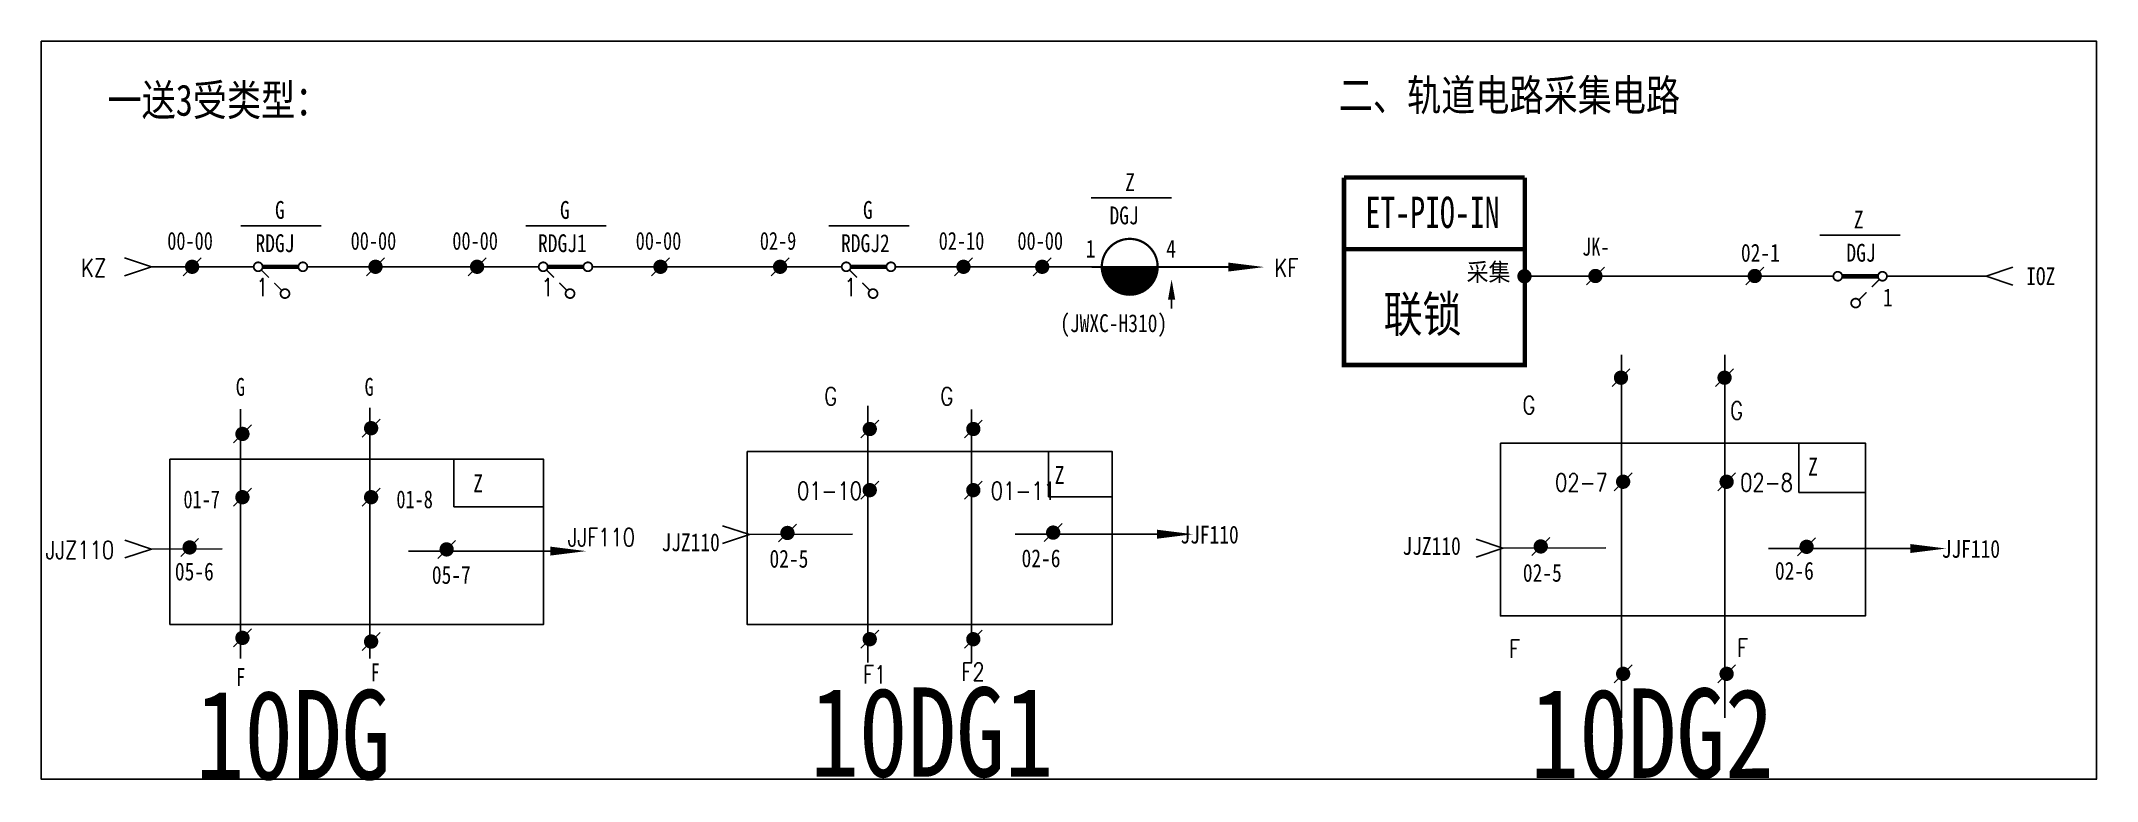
# Model space of a CAD drawing. Extents: x 0 to 230, y 0 to 83.
import ezdxf
from ezdxf.enums import TextEntityAlignment as Align

# ---------------------------------------------------------------- set-up
doc = ezdxf.new("R2010")
doc.units = 0
doc.linetypes.add('DASHED', pattern=[0.75, 0.5, -0.25])
doc.layers.get('0').update_dxf_attribs({"linetype": 'CONTINUOUS'})
for name, color, linetype in [('define', 7, 'CONTINUOUS'), ('TIE', 7, 'CONTINUOUS'), ('更换说明', 6, 'CONTINUOUS')]:
    doc.layers.add(name, color=color, linetype=linetype)
doc.styles.add('CHINESE', font='SimSun.ttf', dxfattribs={"width": 0.9})
doc.styles.add('TB', font='TXT', dxfattribs={"width": 0.8, "bigfont": 'HZTXT'})

# ---------------------------------------------------------------- blocks, each defined once
blk = doc.blocks.new('W22')
at = {"const_width": 0.8}
blk.add_lwpolyline([(-0.4, 0, 1), (0.4, 0, 1)], format="xyb", close=True, dxfattribs=at)
blk = doc.blocks.new('W21')
blk.add_line((-1, -1), (1, 1))
at = {"const_width": 0.8}
blk.add_lwpolyline([(-0.4, 0, 1), (0.4, 0, 1)], format="xyb", close=True, dxfattribs=at)
blk = doc.blocks.new('114')
at = {"const_width": 0.2}
for points in [[(1, 0, -1), (0, 0, -1)], [(6, 0, -1), (5, 0, -1)], [(4, -3, -1), (3, -3, -1)]]:
    blk.add_lwpolyline(points, format="xyb", close=True, dxfattribs=at)
for points, const_width in [([(5, 0), (1, 0)], 0.5), ([(0.85, -0.35), (1.7, -1.2)], 0.15), ([(2.3, -1.8), (3.15, -2.65)], 0.15)]:
    blk.add_lwpolyline(points, dxfattribs=dict(const_width=const_width))
blk.add_lwpolyline([(5.5, -4.5, 0, 0, 0), (5.5, -3.5, 0.8, 0, 0), (5.5, -1.3, 0, 0, 0)], format="xyseb")
at = {"width": 0.8}
for tag, p in [('RELAY', (3, 2.2)), ('0', (0, -2))]:
    blk.add_attdef(tag, text='', height=2, dxfattribs=at).set_placement(p, align=Align.MIDDLE)
blk = doc.blocks.new('W54')
for p, q in [((0, 0), (3, 1)), ((3, -1), (0, 0))]:
    blk.add_line(p, q)
blk = doc.blocks.new('W56')
blk.add_lwpolyline([(-4, 0, 0, 1, 0), (0, 0, 1, 1, 0)], format="xyseb")
blk = doc.blocks.new('W53')
blk.add_line((0, 1), (0, 0))
blk.add_lwpolyline([(0, 3.25, 0, 0.8, 0), (0, 1, 0.8, 0.8, 0)], format="xyseb")

msp = doc.modelspace()

# ---------------------------------------------------------------- linework, layer by layer
at = {"color": 7}
for p, q in [((117.49, 65.02), (126.49, 65.02)), ((22.35, 61.91), (31.35, 61.91)), ((54.25, 61.91), (63.25, 61.91)), ((88.15, 61.91), (97.15, 61.91)), ((199.04, 60.84), (208.04, 60.84))]:
    msp.add_line(p, q, dxfattribs=at)
for points in [[(0, 82.57), (230, 82.57), (230, 0), (0, 0)], [(163.3, 37.59), (204.15, 37.59), (204.15, 18.25), (163.3, 18.25)], [(14.41, 35.78), (56.23, 35.78), (56.23, 17.31), (14.41, 17.31)], [(79, 36.66), (119.85, 36.66), (119.85, 17.31), (79, 17.31)]]:
    msp.add_lwpolyline(points, close=True)
at = {"color": 0}
for points, const_width in [([(145.81, 67.3), (145.81, 46.33), (166.03, 46.33), (166.03, 67.3)], 0.5), ([(200.56, 56.26), (166.03, 56.26)], 0.2), ([(217.66, 56.26), (206.56, 56.26)], 0.2)]:
    msp.add_lwpolyline(points, dxfattribs=dict(at, const_width=const_width))
for points in [[(145.81, 67.3, 0.5, 0.5, 0), (166.03, 67.3, 0.5, 0.5, 0)], [(145.81, 59.3, 0.5, 0.5, 0), (166.03, 59.3, 0.5, 0.5, 0)]]:
    msp.add_lwpolyline(points, format="xyseb", dxfattribs=at)
at = {"const_width": 0.25}
msp.add_lwpolyline([(118.7, 57.32, 1), (124.95, 57.32, 1)], format="xyb", close=True, dxfattribs=at)
at = {"const_width": 3}
msp.add_lwpolyline([(120.33, 57.27, 1), (123.33, 57.27)], format="xyb", dxfattribs=at)
at = {"color": 7, "const_width": 0.2}
for points in [[(23.79, 57.32), (12.19, 57.32)], [(44.08, 57.32), (29.86, 57.32)], [(55.69, 57.32), (44.08, 57.32)], [(89.6, 57.32), (61.64, 57.32)], [(135.86, 57.29), (95.6, 57.32)]]:
    msp.add_lwpolyline(points, dxfattribs=at)
at = {"layer": 'define'}
for p, q in [((196.71, 37.59), (196.71, 32.08)), ((112.75, 36.73), (112.75, 31.57)), ((112.75, 31.57), (119.79, 31.57)), ((196.71, 32.08), (204.15, 32.08))]:
    msp.add_line(p, q, dxfattribs=at)
at = {"layer": 'TIE'}
for p, q in [((46.2, 35.78), (46.2, 30.45)), ((46.2, 30.45), (56.23, 30.45)), ((12.37, 25.74), (20.25, 25.78)), ((41.13, 25.51), (57, 25.51)), ((79.27, 27.35), (90.81, 27.4)), ((109.02, 27.4), (124.89, 27.4)), ((163.58, 25.84), (175.12, 25.88)), ((193.32, 25.8), (209.19, 25.8))]:
    msp.add_line(p, q, dxfattribs=at)
for points in [[(176.84, 47.47), (176.84, 6.87)], [(188.42, 47.47), (188.42, 6.87)], [(36.79, 41.55), (36.79, 13.51)], [(92.53, 41.75), (92.53, 13.04)], [(22.33, 41.39), (22.33, 13.51)], [(104.12, 41.37), (104.12, 13.04)]]:
    msp.add_lwpolyline(points, dxfattribs=at)
at = {"layer": '更换说明'}
msp.add_line((230, 0), (230.06, 0), dxfattribs=at)

# ---------------------------------------------------------------- block references
at = {"color": 7, "xscale": -1}
for name, p in [('W54', (12.35, 57.32)), ('W56', (132.86, 57.29)), ('W53', (126.51, 52.66)), ('W54', (79.27, 27.35)), ('W56', (124.89, 27.4)), ('W54', (12.37, 25.74)), ('W56', (57, 25.51)), ('W54', (163.58, 25.84)), ('W56', (209.19, 25.8))]:
    msp.add_blockref(name, p, dxfattribs=at)
at = {"color": 7}
for p in [(16.9, 57.32), (37.42, 57.32), (48.79, 57.32), (69.31, 57.32), (82.7, 57.32), (103.22, 57.32), (112.03, 57.32), (176.8, 44.91), (188.39, 44.91), (22.53, 38.62), (36.93, 39.26), (92.73, 39.17), (104.32, 39.17), (22.53, 31.54), (36.93, 31.54), (92.73, 32.33), (104.32, 32.33), (177.04, 33.27), (188.62, 33.27), (83.52, 27.54), (113.26, 27.58), (16.62, 25.92), (45.38, 25.7), (167.82, 26.03), (197.57, 25.99), (22.53, 15.8), (36.93, 15.39), (92.73, 15.65), (104.32, 15.65), (177.04, 11.78), (188.62, 11.78)]:
    msp.add_blockref('W21', p, dxfattribs=at)
for p in [(23.79, 57.32), (55.69, 57.32), (89.6, 57.32)]:
    msp.add_blockref('114', p)
at = {"color": 0}
for name, p in [('W22', (166, 56.26)), ('W21', (173.94, 56.29)), ('W21', (191.77, 56.29))]:
    msp.add_blockref(name, p, dxfattribs=at)
at = {"xscale": -1}
msp.add_blockref('114', (206.56, 56.26), dxfattribs=at)
at = {"color": 0, "linetype": 'DASHED'}
msp.add_blockref('W54', (217.66, 56.26), dxfattribs=at)

# ---------------------------------------------------------------- texts
at = {"color": 0, "style": 'CHINESE'}
for s, height, width, p in [('一送3受类型：', 3.5, 0.8, (7.43, 74.22)), ('二、轨道电路采集电路', 3.5, 0.8, (145.22, 74.77)), ('ET-PIO-IN', 3.5, 0.7, (148.21, 61.66)), ('联锁', 4, 0.8, (150.23, 50.03))]:
    msp.add_text(s, height=height, dxfattribs=dict(at, width=width)).set_placement(p)
at = {"color": 6, "width": 0.8}
for s, p in [('Z', (121.86, 66.79)), ('G', (26.72, 63.68)), ('Z', (203.4, 62.61))]:
    msp.add_text(s, height=2, dxfattribs=at).set_placement(p, align=Align.MIDDLE)
at = {"color": 2, "width": 0.8}
msp.add_text('G', height=2, dxfattribs=at).set_placement((58.61, 63.68), align=Align.MIDDLE)
at = {"color": 0, "width": 0.8}
for s, p in [('DGJ', (119.56, 62.07)), ('RDGJ', (23.99, 58.96)), ('RDGJ1', (55.61, 58.96)), ('(JWXC-H310)', (114.04, 50.01))]:
    msp.add_text(s, height=2, dxfattribs=at).set_placement(p)
at = {"color": 7, "width": 0.8}
msp.add_text('RDGJ2', height=2, dxfattribs=at).set_placement((89.52, 58.96))
at = {"color": 0, "width": 0.8}
for s, p in [('1', (117.45, 58.35)), ('4', (126.45, 58.35)), ('DGJ', (203.66, 57.89)), ('1', (206.66, 52.89))]:
    msp.add_text(s, height=2, dxfattribs=at).set_placement(p, align=Align.CENTER)
at = {"color": 7, "style": 'TB', "width": 0.8}
for s, p in [('KF', (138.03, 56.21)), ('1', (24.07, 54.04)), ('1', (55.97, 54.04)), ('1', (89.88, 54.04))]:
    msp.add_text(s, height=2, dxfattribs=at).set_placement(p)
at = {"color": 0, "style": 'CHINESE', "width": 0.9}
msp.add_text('采集', height=2, dxfattribs=at).set_placement((161.98, 55.73), align=Align.CENTER)
at = {"color": 0, "width": 0.8}
msp.add_text('IOZ', height=2, dxfattribs=at).set_placement((222.14, 56.27), align=Align.MIDDLE_LEFT)
at = {"color": 2, "width": 0.8}
msp.add_text('Z', height=2, dxfattribs=at).set_placement((113.43, 33.02))
at = {"color": 6, "width": 0.8}
msp.add_text('Z', height=2, dxfattribs=at).set_placement((48.36, 33.1), align=Align.MIDDLE_LEFT)
at = {"color": 6, "style": 'CHINESE', "width": 0.8}
for s, p in [('10DG', (17.31, -0.03)), ('10DG1', (86.07, 0.26))]:
    msp.add_text(s, height=10, dxfattribs=at).set_placement(p)
at = {"layer": 'define', "color": 5, "width": 0.8}
msp.add_text('G', height=2, dxfattribs=at).set_placement((92.52, 63.68), align=Align.MIDDLE)
at = {"layer": 'define', "color": 6, "width": 0.75}
for s, p in [('02-9', (82.47, 60.21)), ('02-10', (103, 60.21))]:
    msp.add_text(s, height=2, dxfattribs=at).set_placement(p, align=Align.MIDDLE)
at = {"layer": 'define', "color": 6, "width": 0.8}
for s, height, style, p in [('G', 2, 'TB', (165.78, 40.83)), ('G', 2, 'TB', (189.02, 40.23)), ('02-7', 2, 'TB', (169.43, 32.19)), ('02-8', 2, 'TB', (190.14, 32.19)), ('F', 2, 'TB', (164.28, 13.58)), ('F', 2, 'TB', (189.79, 13.68)), ('10DG2', 10, 'CHINESE', (166.67, 0.14))]:
    msp.add_text(s, height=height, dxfattribs=dict(at, style=style)).set_placement(p)
at = {"layer": 'define', "color": 5, "width": 0.8}
msp.add_text('Z', height=2, dxfattribs=at).set_placement((197.74, 33.96))
at = {"layer": 'define', "color": 6, "width": 0.8}
for s, p in [('02-5', (165.82, 23.08)), ('02-6', (194.03, 23.31))]:
    msp.add_text(s, height=2, dxfattribs=at).set_placement(p, align=Align.MIDDLE_LEFT)
at = {"layer": 'TIE', "color": 3, "width": 0.75}
for p in [(16.67, 60.21), (37.19, 60.21), (48.57, 60.21), (69.09, 60.21), (111.81, 60.21)]:
    msp.add_text('00-00', height=2, dxfattribs=at).set_placement(p, align=Align.MIDDLE)
at = {"layer": 'TIE', "color": 1, "width": 0.75}
msp.add_text('JK-', height=2, dxfattribs=at).set_placement((172.45, 58.57))
at = {"layer": 'TIE', "color": 3, "width": 0.8}
msp.add_text('02-1', height=2, dxfattribs=at).set_placement((192.4, 57.89), align=Align.CENTER)
at = {"layer": 'TIE', "color": 1, "style": 'TB', "width": 0.8}
for s, p in [('KZ', (4.48, 56.21)), ('JJF110', (58.92, 26.06)), ('JJZ110', (0.49, 24.63))]:
    msp.add_text(s, height=2, dxfattribs=at).set_placement(p)
at = {"layer": 'TIE', "color": 2, "width": 0.75}
for s, p in [('G', (22.3, 43.88)), ('G', (36.71, 43.89)), ('F', (22.35, 11.42)), ('F', (37.39, 11.95))]:
    msp.add_text(s, height=2, dxfattribs=at).set_placement(p, align=Align.MIDDLE)
at = {"layer": 'TIE', "color": 2, "style": 'TB', "width": 0.8}
for s, p in [('G', (87.64, 41.83)), ('G', (100.63, 41.83)), ('01-10', (84.59, 31.26)), ('01-11', (106.28, 31.26)), ('F1', (91.99, 10.71)), ('F2', (102.99, 11))]:
    msp.add_text(s, height=2, dxfattribs=at).set_placement(p)
at = {"layer": 'TIE', "color": 6, "width": 0.75}
for s, p in [('01-7', (17.97, 31.29)), ('01-8', (41.8, 31.29))]:
    msp.add_text(s, height=2, dxfattribs=at).set_placement(p, align=Align.MIDDLE)
at = {"layer": 'TIE', "color": 1, "width": 0.8}
for s, p in [('JJF110', (127.49, 27.36)), ('JJZ110', (69.42, 26.5)), ('JJZ110', (152.34, 26.09)), ('JJF110', (212.69, 25.76))]:
    msp.add_text(s, height=2, dxfattribs=at).set_placement(p, align=Align.MIDDLE_LEFT)
at = {"layer": 'TIE', "color": 3, "width": 0.8}
for s, p in [('02-5', (81.51, 24.66)), ('02-6', (109.72, 24.71))]:
    msp.add_text(s, height=2, dxfattribs=at).set_placement(p, align=Align.MIDDLE_LEFT)
at = {"layer": 'TIE', "color": 2, "width": 0.8}
for s, p in [('05-6', (14.97, 23.23)), ('05-7', (43.73, 22.85))]:
    msp.add_text(s, height=2, dxfattribs=at).set_placement(p, align=Align.MIDDLE_LEFT)

doc.saveas('drawing.dxf')
